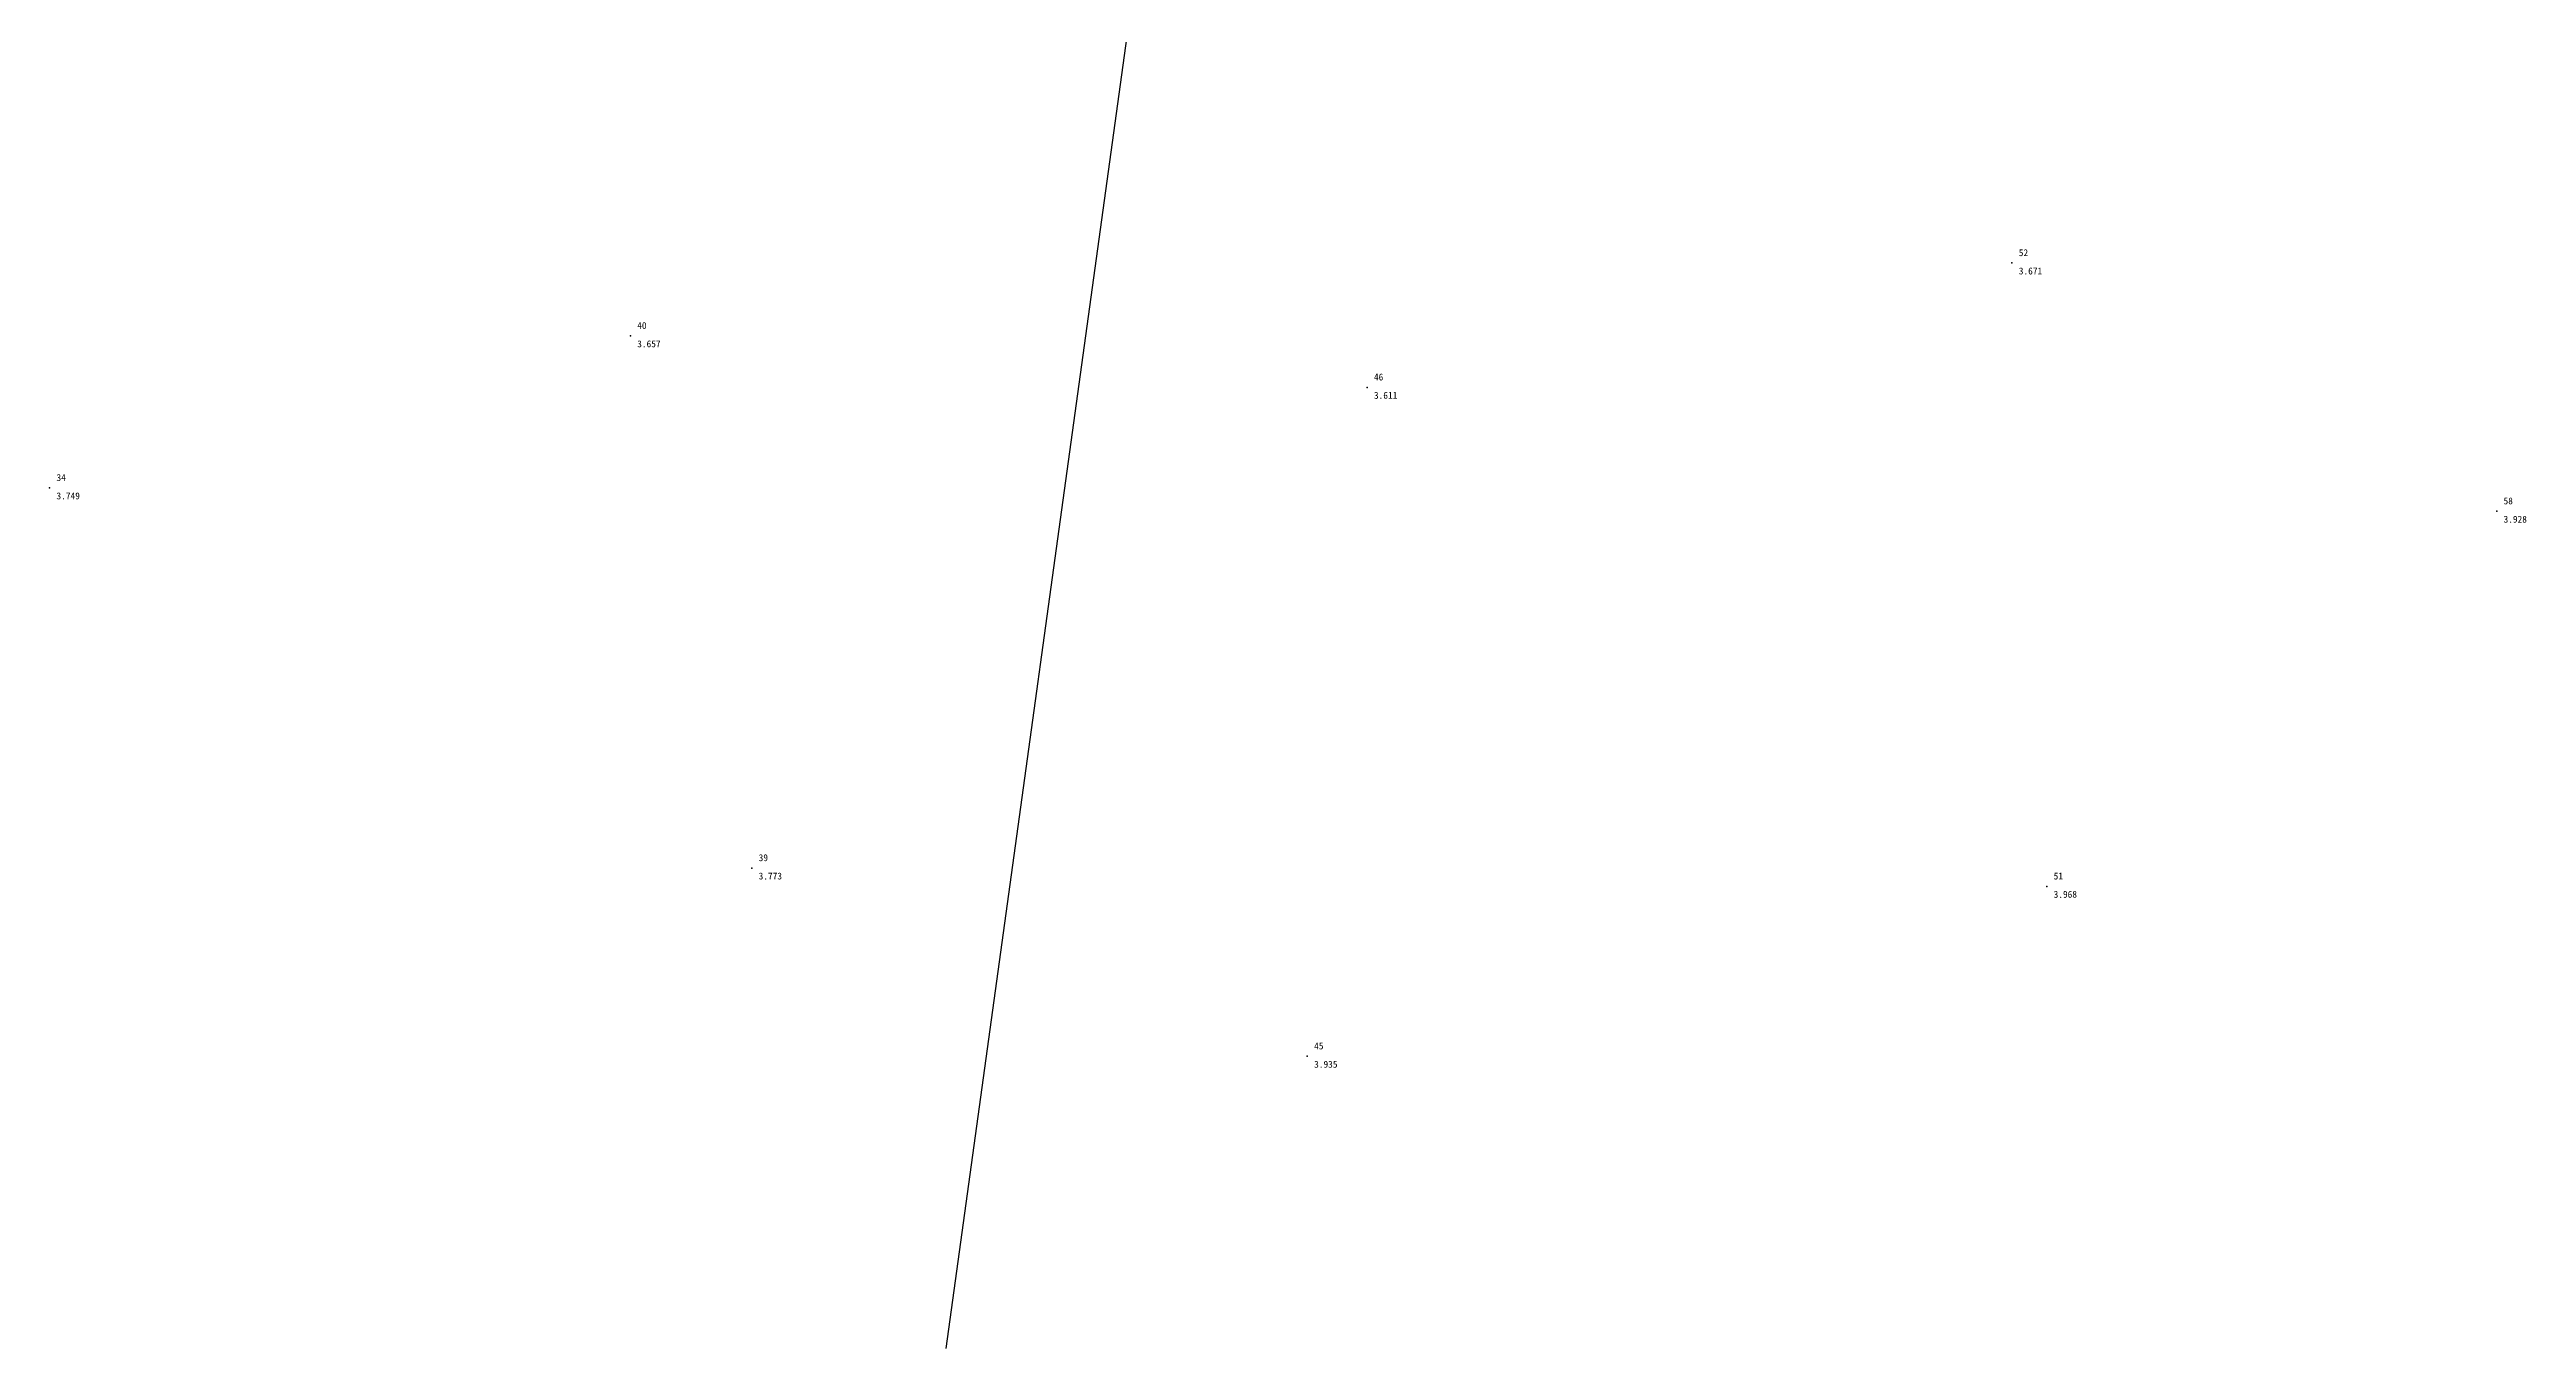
# Model space of a CAD drawing. Header units: millimetres. Extents: x 251155 to 251723, y 283328 to 283664.
# Drawn here: x 251300.9 to 251409, y 283340 to 283396.7 of the extents above; entities that cross this region are included whole.
import ezdxf

# ---------------------------------------------------------------- set-up
doc = ezdxf.new("R2010")
doc.units = ezdxf.units.MM
for name, color, linetype in [('PointElev', 7, 'Continuous'), ('PointNum', 7, 'Continuous'), ('PointPnt', 6, 'Continuous'), ('지번', 3, 'Continuous')]:
    doc.layers.add(name, color=color, linetype=linetype)

msp = doc.modelspace()

# ---------------------------------------------------------------- linework, layer by layer
at = {"layer": 'PointPnt'}
for p in [(251386.53, 283387.4, 3.67), (251326.22, 283384.22, 3.66), (251358.38, 283381.97, 3.61), (251300.87, 283377.58, 3.75), (251407.69, 283376.56, 3.93), (251331.52, 283360.98, 3.77), (251388.05, 283360.18, 3.97), (251355.77, 283352.76, 3.94)]:
    msp.add_point(p, dxfattribs=at)
at = {"layer": '지번'}
msp.add_line((251340, 283340), (251380, 283630), dxfattribs=at)

# ---------------------------------------------------------------- texts
at = {"layer": 'PointElev'}
for s, p in [('3.671', (251386.83, 283386.9)), ('3.657', (251326.52, 283383.72)), ('3.611', (251358.68, 283381.47)), ('3.749', (251301.17, 283377.08)), ('3.928', (251407.99, 283376.06)), ('3.773', (251331.82, 283360.48)), ('3.968', (251388.35, 283359.68)), ('3.935', (251356.07, 283352.26))]:
    msp.add_text(s, height=0.3, dxfattribs=at).set_placement(p)
at = {"layer": 'PointNum'}
for s, p in [('52', (251386.83, 283387.7)), ('40', (251326.52, 283384.52)), ('46', (251358.68, 283382.27)), ('34', (251301.17, 283377.88)), ('58', (251407.99, 283376.86)), ('39', (251331.82, 283361.28)), ('51', (251388.35, 283360.48)), ('45', (251356.07, 283353.06))]:
    msp.add_text(s, height=0.3, dxfattribs=at).set_placement(p)

doc.saveas('drawing.dxf')
